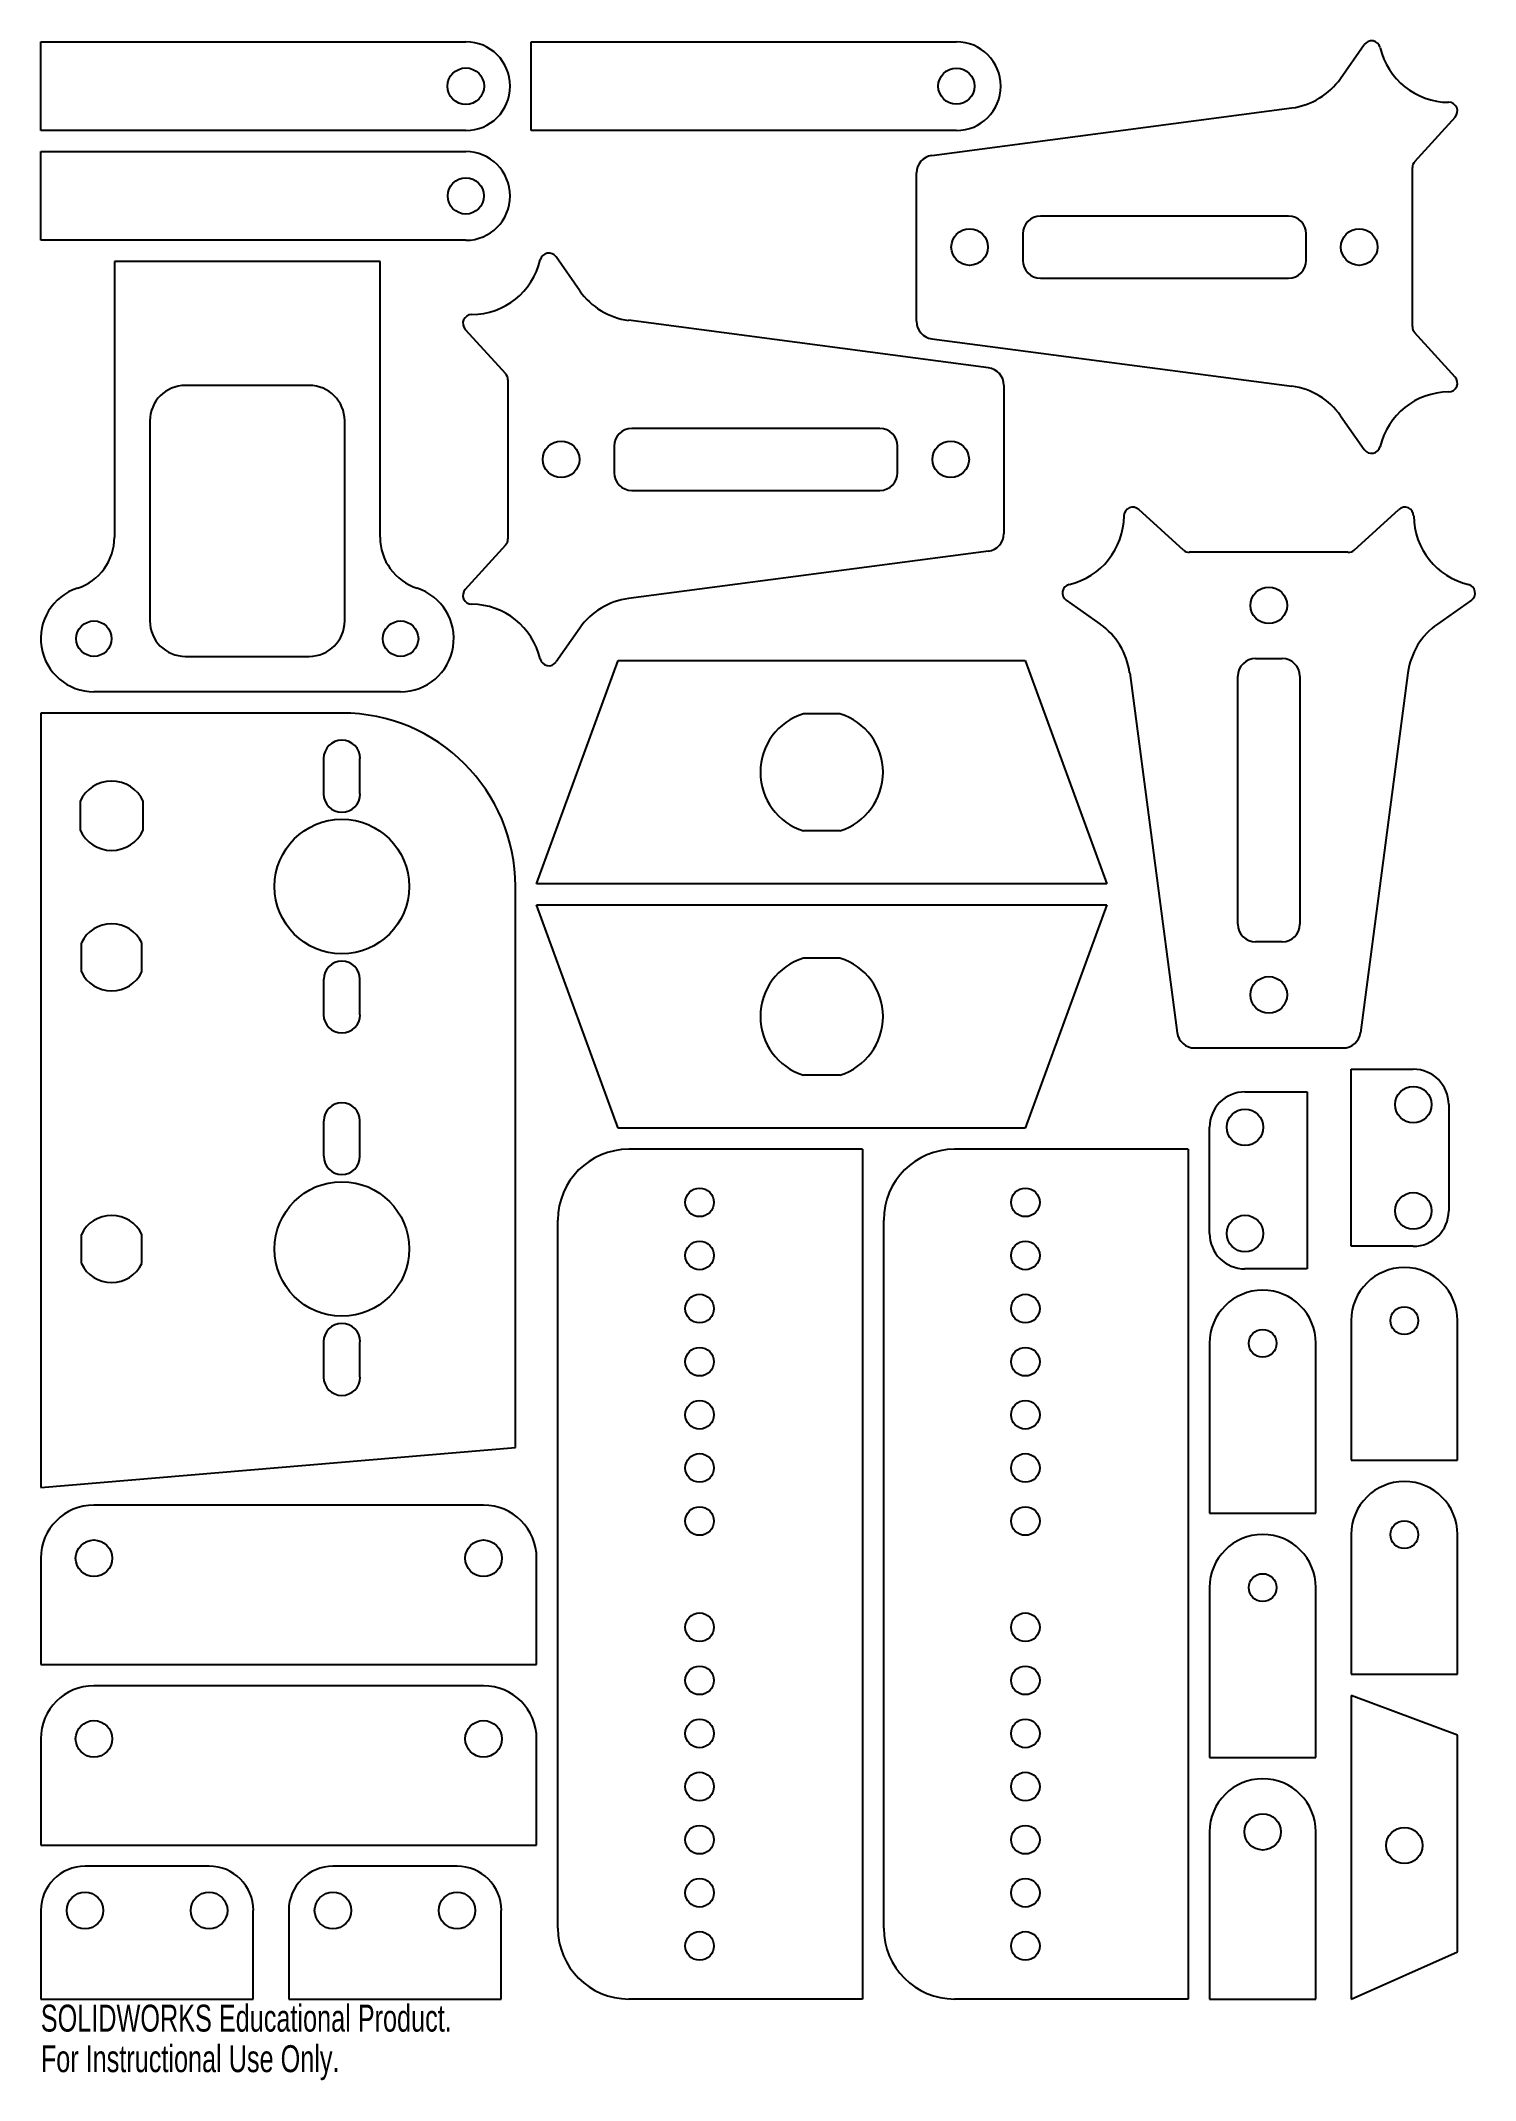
# Paper-space layout '_Top' of a CAD drawing. Header units: inches. Extents: x 0 to 10.1, y -0.6 to 13.8.
import ezdxf

# ---------------------------------------------------------------- set-up
doc = ezdxf.new("R2010")
doc.units = ezdxf.units.IN
doc.header["$MEASUREMENT"] = 0
doc.styles.add('SLDTEXTSTYLE0', font='TXT', dxfattribs={"width": 0.7})

psp = doc.layouts.new('_Top')

# ---------------------------------------------------------------- linework, layer by layer
at = {"color": 7, "linetype": 'Continuous', "lineweight": 25}
for p, q in [((0, 13.819), (3, 13.819)), ((0, 13.194), (0, 13.819)), ((3.462, 13.194), (3.462, 13.819)), ((3.462, 13.819), (6.463, 13.819)), ((9.175, 13.561), (9.342, 13.8)), ((6.29, 13.017), (8.831, 13.352)), ((9.983, 13.288), (9.697, 12.973)), ((3, 13.194), (0, 13.194)), ((6.463, 13.194), (3.462, 13.194)), ((0, 13.044), (3, 13.044)), ((0, 12.419), (0, 13.044)), ((6.181, 11.846), (6.181, 12.893)), ((9.681, 12.931), (9.681, 11.809)), ((8.807, 12.588), (7.056, 12.588)), ((3, 12.419), (0, 12.419)), ((6.931, 12.463), (6.931, 12.276)), ((8.932, 12.276), (8.932, 12.463)), ((2.395, 12.269), (0.52, 12.269)), ((0.52, 12.269), (0.52, 10.321)), ((2.395, 10.321), (2.395, 12.269)), ((3.804, 12.062), (3.637, 12.301)), ((7.056, 12.151), (8.807, 12.151)), ((6.689, 11.518), (4.149, 11.853)), ((2.996, 11.789), (3.282, 11.474)), ((6.29, 11.722), (8.831, 11.388)), ((9.983, 11.452), (9.697, 11.767)), ((1.895, 11.393), (1.02, 11.393)), ((3.298, 10.31), (3.298, 11.432)), ((6.798, 11.394), (6.798, 10.347)), ((0.77, 11.143), (0.77, 9.73)), ((2.145, 9.73), (2.145, 11.143)), ((5.923, 11.089), (4.172, 11.089)), ((9.175, 11.179), (9.342, 10.94)), ((4.047, 10.964), (4.047, 10.777)), ((6.048, 10.777), (6.048, 10.964)), ((4.172, 10.652), (5.923, 10.652)), ((8.065, 10.231), (7.75, 10.517)), ((9.271, 10.231), (9.586, 10.517)), ((2.996, 9.953), (3.282, 10.268)), ((6.689, 10.223), (4.149, 9.889)), ((9.229, 10.215), (8.107, 10.215)), ((7.238, 9.876), (7.477, 9.708)), ((10.098, 9.876), (9.859, 9.708)), ((3.804, 9.68), (3.637, 9.441)), ((1.02, 9.48), (1.895, 9.48)), ((3.5, 7.875), (4.075, 9.45)), ((4.075, 9.45), (6.949, 9.45)), ((6.949, 9.45), (7.524, 7.875)), ((7.686, 9.364), (8.021, 6.823)), ((8.575, 9.465), (8.762, 9.465)), ((9.65, 9.364), (9.316, 6.823)), ((2.54, 9.23), (0.375, 9.23)), ((8.45, 7.589), (8.45, 9.34)), ((8.887, 9.34), (8.887, 7.589)), ((0, 9.08), (0, 3.612)), ((2.125, 9.08), (0, 9.08)), ((5.383, 9.076), (5.641, 9.076)), ((1.996, 8.759), (1.996, 8.509)), ((2.253, 8.509), (2.253, 8.759)), ((0.278, 8.457), (0.278, 8.252)), ((0.723, 8.252), (0.723, 8.457)), ((5.641, 8.249), (5.383, 8.249)), ((3.35, 3.893), (3.35, 7.855)), ((7.524, 7.875), (3.5, 7.875)), ((4.075, 6.15), (3.5, 7.725)), ((3.5, 7.725), (7.524, 7.725)), ((7.524, 7.725), (6.949, 6.15)), ((0.286, 7.457), (0.286, 7.252)), ((0.714, 7.252), (0.714, 7.457)), ((5.383, 7.351), (5.641, 7.351)), ((8.762, 7.464), (8.575, 7.464)), ((1.996, 7.2), (1.996, 6.95)), ((2.253, 6.95), (2.253, 7.2)), ((8.145, 6.715), (9.192, 6.715)), ((5.641, 6.524), (5.383, 6.524)), ((9.25, 6.565), (9.688, 6.565)), ((9.25, 5.315), (9.25, 6.565)), ((8.5, 6.405), (8.938, 6.405)), ((8.938, 6.405), (8.938, 5.155)), ((1.996, 6.2), (1.996, 5.95)), ((2.253, 5.95), (2.253, 6.2)), ((9.938, 6.315), (9.938, 5.565)), ((6.949, 6.15), (4.075, 6.15)), ((8.25, 5.405), (8.25, 6.155)), ((5.8, 6), (4.15, 6)), ((5.8, 6), (5.8, 0)), ((8.1, 6), (6.45, 6)), ((8.1, 6), (8.1, 0)), ((3.65, 0.5), (3.65, 5.5)), ((5.95, 0.5), (5.95, 5.5)), ((0.286, 5.398), (0.286, 5.193)), ((0.714, 5.193), (0.714, 5.398)), ((9.688, 5.315), (9.25, 5.315)), ((8.938, 5.155), (8.5, 5.155)), ((9.25, 4.79), (9.25, 3.804)), ((10, 3.804), (10, 4.79)), ((1.996, 4.641), (1.996, 4.391)), ((2.253, 4.391), (2.253, 4.641)), ((8.25, 4.63), (8.25, 3.43)), ((9, 3.43), (9, 4.63)), ((0, 3.612), (3.35, 3.893)), ((9.25, 3.804), (10, 3.804)), ((3.125, 3.487), (0.375, 3.487)), ((8.25, 3.43), (9, 3.43)), ((9.25, 3.279), (9.25, 2.293)), ((10, 2.293), (10, 3.279)), ((0, 3.112), (0, 2.362)), ((3.5, 2.362), (3.5, 3.112)), ((8.25, 2.905), (8.25, 1.705)), ((9, 1.705), (9, 2.905)), ((0, 2.362), (3.5, 2.362)), ((3.125, 2.212), (0.375, 2.212)), ((9.25, 2.293), (10, 2.293)), ((9.25, 2.143), (9.25, 0)), ((10, 1.862), (9.25, 2.143)), ((0, 1.837), (0, 1.087)), ((3.5, 1.087), (3.5, 1.837)), ((10, 0.332), (10, 1.862)), ((8.25, 1.705), (9, 1.705)), ((8.25, 1.18), (8.25, 0)), ((9, 0), (9, 1.18)), ((0, 1.087), (3.5, 1.087)), ((1.188, 0.938), (0.312, 0.938)), ((2.938, 0.938), (2.062, 0.938)), ((0, 0.625), (0, 0)), ((1.5, 0), (1.5, 0.625)), ((1.75, 0.625), (1.75, 0)), ((3.25, 0), (3.25, 0.625)), ((9.25, 0), (10, 0.332)), ((0, 0), (1.5, 0)), ((1.75, 0), (3.25, 0)), ((5.8, 0), (4.15, 0)), ((8.1, 0), (6.45, 0)), ((8.25, 0), (9, 0))]:
    psp.add_line(p, q, dxfattribs=at)
for centre, radius in [((3, 13.506), 0.129), ((6.463, 13.506), 0.128), ((3, 12.731), 0.128), ((6.556, 12.37), 0.129), ((9.306, 12.37), 0.129), ((3.673, 10.871), 0.129), ((6.423, 10.871), 0.129), ((8.668, 9.84), 0.129), ((0.375, 9.605), 0.125), ((2.54, 9.605), 0.125), ((2.125, 7.855), 0.475), ((8.668, 7.09), 0.129), ((9.688, 6.315), 0.129), ((8.5, 6.155), 0.129), ((2.125, 5.296), 0.475), ((4.65, 5.625), 0.101), ((6.95, 5.625), 0.101), ((9.688, 5.565), 0.129), ((8.5, 5.405), 0.129), ((4.65, 5.25), 0.101), ((6.95, 5.25), 0.101), ((4.65, 4.875), 0.101), ((6.95, 4.875), 0.101), ((9.625, 4.79), 0.098), ((8.625, 4.63), 0.098), ((4.65, 4.5), 0.101), ((6.95, 4.5), 0.101), ((4.65, 4.125), 0.101), ((6.95, 4.125), 0.101), ((4.65, 3.75), 0.101), ((6.95, 3.75), 0.101), ((4.65, 3.375), 0.101), ((6.95, 3.375), 0.101), ((9.625, 3.279), 0.098), ((0.375, 3.112), 0.129), ((3.125, 3.112), 0.129), ((8.625, 2.905), 0.098), ((4.65, 2.625), 0.101), ((6.95, 2.625), 0.101), ((4.65, 2.25), 0.101), ((6.95, 2.25), 0.101), ((0.375, 1.837), 0.129), ((3.125, 1.837), 0.129), ((4.65, 1.875), 0.101), ((6.95, 1.875), 0.101), ((4.65, 1.5), 0.101), ((6.95, 1.5), 0.101), ((8.625, 1.18), 0.128), ((4.65, 1.125), 0.101), ((6.95, 1.125), 0.101), ((9.625, 1.084), 0.128), ((0.312, 0.625), 0.129), ((1.188, 0.625), 0.129), ((2.062, 0.625), 0.129), ((2.938, 0.625), 0.129), ((4.65, 0.75), 0.101), ((6.95, 0.75), 0.101), ((4.65, 0.375), 0.101), ((6.95, 0.375), 0.101)]:
    psp.add_circle(centre, radius, dxfattribs=at)
for centre, radius, start, end in [((9.393, 13.764), 0.0625, 13.1897, 145), ((3, 13.506), 0.313, 270, 90), ((6.463, 13.506), 0.313, 270, 90), ((9.941, 13.892), 0.5, 193.1897, 269.5858), ((8.765, 13.848), 0.5, 277.5, 325), ((9.937, 13.33), 0.0625, 317.7755, 89.5858), ((3, 12.731), 0.313, 270, 90), ((6.306, 12.893), 0.125, 97.5, 180), ((9.744, 12.931), 0.0625, 137.7755, 180), ((7.056, 12.463), 0.125, 90, 180), ((8.807, 12.463), 0.125, 360, 90), ((3.038, 12.393), 0.5, 270.4142, 346.8103), ((3.586, 12.265), 0.0625, 35, 166.8103), ((7.056, 12.276), 0.125, 180, 270), ((8.807, 12.276), 0.125, 270, 0), ((4.214, 12.348), 0.5, 215, 262.5), ((3.042, 11.831), 0.0625, 90.4142, 222.2245), ((6.306, 11.846), 0.125, 180, 262.5), ((9.744, 11.809), 0.0625, 180, 222.2245), ((1.02, 11.143), 0.25, 90, 180), ((1.895, 11.143), 0.25, 0, 90), ((3.235, 11.432), 0.0625, 0, 42.2245), ((6.673, 11.394), 0.125, 360, 82.5), ((8.765, 10.892), 0.5, 35, 82.5), ((9.937, 11.41), 0.0625, 270.4142, 42.2245), ((9.941, 10.847), 0.5, 90.4142, 166.8103), ((4.172, 10.964), 0.125, 90, 180), ((5.923, 10.964), 0.125, 360, 90), ((9.393, 10.976), 0.0625, 215, 346.8103), ((4.172, 10.777), 0.125, 180, 270), ((5.923, 10.777), 0.125, 270, 360), ((7.708, 10.471), 0.0625, 47.7755, 179.5858), ((9.628, 10.471), 0.0625, 0.4142, 132.2245), ((7.146, 10.475), 0.5, 283.1897, 359.5858), ((10.191, 10.475), 0.5, 180.4142, 256.8103), ((0.142, 10.321), 0.378, 288.0037, 0), ((2.773, 10.321), 0.378, 180, 251.9963), ((3.235, 10.31), 0.0625, 317.7755, 360), ((6.673, 10.347), 0.125, 277.5, 0), ((8.107, 10.277), 0.0625, 227.7755, 270), ((9.229, 10.277), 0.0625, 270, 312.2245), ((0.375, 9.605), 0.375, 108.0037, 270), ((2.54, 9.605), 0.375, 270, 71.9963), ((3.042, 9.911), 0.0625, 137.7755, 269.5858), ((7.274, 9.927), 0.0625, 103.1897, 235), ((10.062, 9.927), 0.0625, 305, 76.8103), ((3.038, 9.348), 0.5, 13.1897, 89.5858), ((4.214, 9.393), 0.5, 97.5, 145), ((1.02, 9.73), 0.25, 180, 270), ((1.895, 9.73), 0.25, 270, 0), ((7.19, 9.299), 0.5, 7.5, 55), ((10.146, 9.299), 0.5, 125, 172.5), ((3.586, 9.476), 0.0625, 193.1897, 325), ((8.575, 9.34), 0.125, 90, 180), ((8.762, 9.34), 0.125, 360, 90), ((2.125, 7.855), 1.225, 0, 90), ((5.512, 8.662), 0.433, 107.3414, 252.6586), ((5.512, 8.662), 0.433, 287.3414, 72.6586), ((2.125, 8.759), 0.129, 0, 180), ((0.5, 8.355), 0.245, 24.7473, 155.2527), ((2.125, 8.509), 0.129, 180, 0), ((0.5, 8.355), 0.245, 204.7473, 335.2527), ((0.5, 7.355), 0.237, 25.5955, 154.4045), ((8.575, 7.589), 0.125, 180, 270), ((8.762, 7.589), 0.125, 270, 360), ((5.512, 6.937), 0.433, 107.3414, 252.6586), ((5.512, 6.937), 0.433, 287.3414, 72.6586), ((0.5, 7.355), 0.237, 205.5955, 334.4045), ((2.125, 7.2), 0.128, 0, 180), ((2.125, 6.95), 0.129, 180, 0), ((8.145, 6.84), 0.125, 187.5, 270), ((9.192, 6.84), 0.125, 270, 352.5), ((9.688, 6.315), 0.25, 0, 90), ((8.5, 6.155), 0.25, 90, 180), ((2.125, 6.2), 0.128, 0, 180), ((2.125, 5.95), 0.128, 180, 360), ((4.15, 5.5), 0.5, 90, 180), ((6.45, 5.5), 0.5, 90, 180), ((0.5, 5.296), 0.237, 25.5955, 154.4045), ((9.688, 5.565), 0.25, 270, 360), ((8.5, 5.405), 0.25, 180, 270), ((0.5, 5.296), 0.237, 205.5955, 334.4045), ((9.625, 4.79), 0.375, 0, 180), ((8.625, 4.63), 0.375, 0, 180), ((2.125, 4.641), 0.129, 0, 180), ((2.125, 4.391), 0.129, 180, 0), ((9.625, 3.279), 0.375, 0, 180), ((0.375, 3.112), 0.375, 90, 180), ((3.125, 3.112), 0.375, 0, 90), ((8.625, 2.905), 0.375, 0, 180), ((0.375, 1.837), 0.375, 90, 180), ((3.125, 1.837), 0.375, 0, 90), ((8.625, 1.18), 0.375, 0, 180), ((0.312, 0.625), 0.312, 90, 180), ((1.188, 0.625), 0.313, 0, 90), ((2.062, 0.625), 0.312, 90, 180), ((2.938, 0.625), 0.313, 0, 90), ((4.15, 0.5), 0.5, 180, 270), ((6.45, 0.5), 0.5, 180, 270)]:
    psp.add_arc(centre, radius, start, end, dxfattribs=at)

# ---------------------------------------------------------------- texts
at = {"color": 7, "linetype": 'Continuous', "char_height": 0.1903, "attachment_point": 1, "style": 'SLDTEXTSTYLE0'}
for s, insert in [('SOLIDWORKS Educational Product.', (0, -0.04)), ('For Instructional Use Only.', (0, -0.326))]:
    psp.add_mtext(s, dxfattribs=dict(at, insert=insert))

doc.saveas('drawing.dxf')
